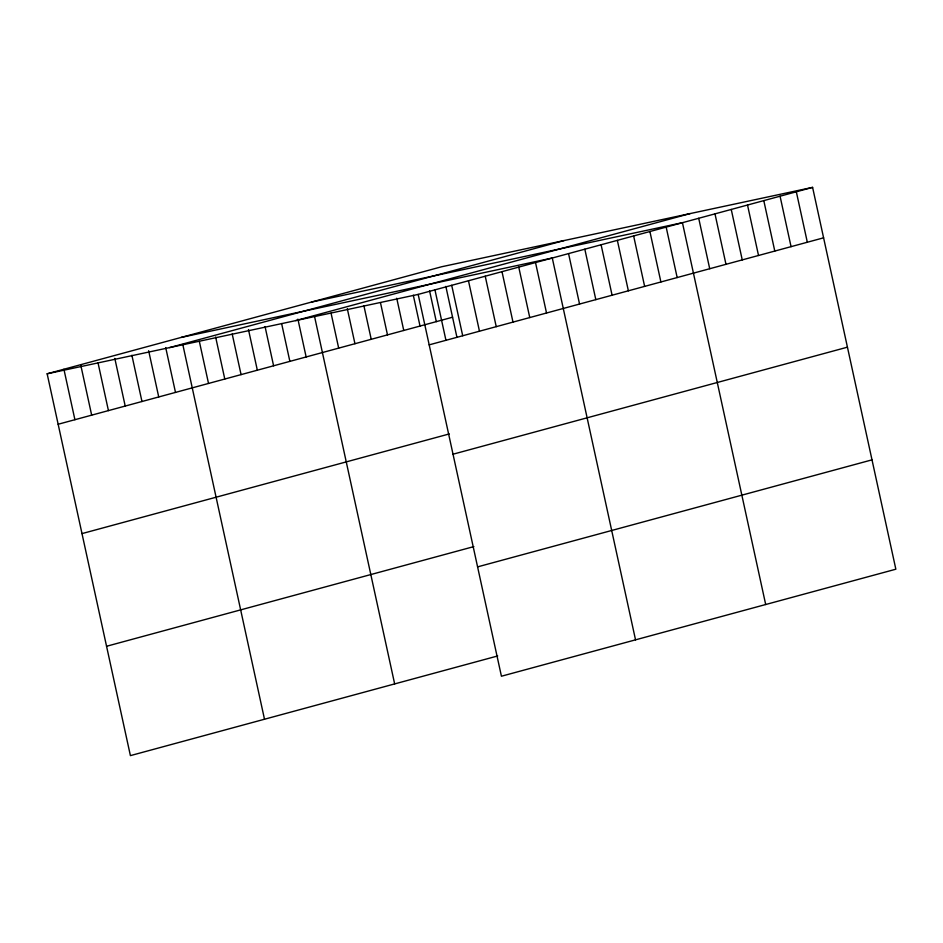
<?xml version="1.0" encoding="UTF-8"?>
<svg xmlns="http://www.w3.org/2000/svg" width="943" height="943" viewBox="0 0 943 943"><rect width="100%" height="100%" fill="white"/><g stroke="black" fill="none" stroke-linecap="round" stroke-linejoin="round"><path stroke-width="1.41" d="M497.704 655.951L130.405 755.626L47.15 373.793L441.572 266.775L812.595 187.374L895.85 569.207L501.428 676.225L418.185 294.405L812.595 187.374M169.587 347.602L564.008 240.571M295.737 320.608L690.158 213.578M58.148 424.256L452.569 317.225M429.183 344.855L823.604 237.825M81.994 533.608L449.292 433.933M453.029 454.208L847.439 347.177M106.559 646.273L473.857 546.598M477.594 566.873L872.004 459.854M311.414 302.09L682.437 222.689L765.692 604.522M181.256 337.405L552.28 258.017L635.535 639.837M47.15 373.793L418.185 294.405M796.328 191.794L807.326 242.245M780.061 196.203L791.059 246.665M763.795 200.623L774.792 251.074M747.516 205.032L758.526 255.494M731.249 209.452L742.247 259.903M714.983 213.861L725.98 264.323M698.716 218.281L709.714 268.731M666.171 227.11L677.168 277.56M649.904 231.53L660.902 281.981M633.637 235.939L644.635 286.389M617.359 240.359L628.368 290.809M601.092 244.767L612.09 295.23M584.825 249.188L595.823 299.638M568.558 253.596L579.556 304.059M535.518 262.567L546.527 313.017M518.756 267.117L529.754 317.567M501.994 271.655L512.992 322.117M485.232 276.205L496.23 326.667M468.471 280.755L479.468 331.217M451.709 285.305L462.707 335.767M445.839 286.389L456.954 337.37M434.947 289.855L445.945 340.305M429.572 290.809L436.303 321.646M413.305 295.218L420.024 326.054M396.732 298.236L403.757 330.474M380.465 302.644L387.49 334.883M363.88 305.662L371.224 339.303M347.307 308.679L354.945 343.712M331.04 313.088L338.678 348.132M314.467 316.105L394.657 683.911M297.894 319.123L306.145 356.961M281.615 323.532L289.866 361.369M265.042 326.549L273.6 365.79M248.469 329.555L257.333 370.198M232.202 333.975L241.066 374.619M215.629 336.993L224.788 379.039M199.35 341.401L208.521 383.447M182.777 344.419L264.5 719.238M165.709 347.566L175.492 392.418M148.64 350.713L158.73 396.956M131.879 355.263L141.969 401.506M114.81 358.411L125.207 406.056M98.048 362.961L108.433 410.606M80.674 364.705L91.671 415.156M63.912 369.255L74.91 419.706"/></g></svg>
